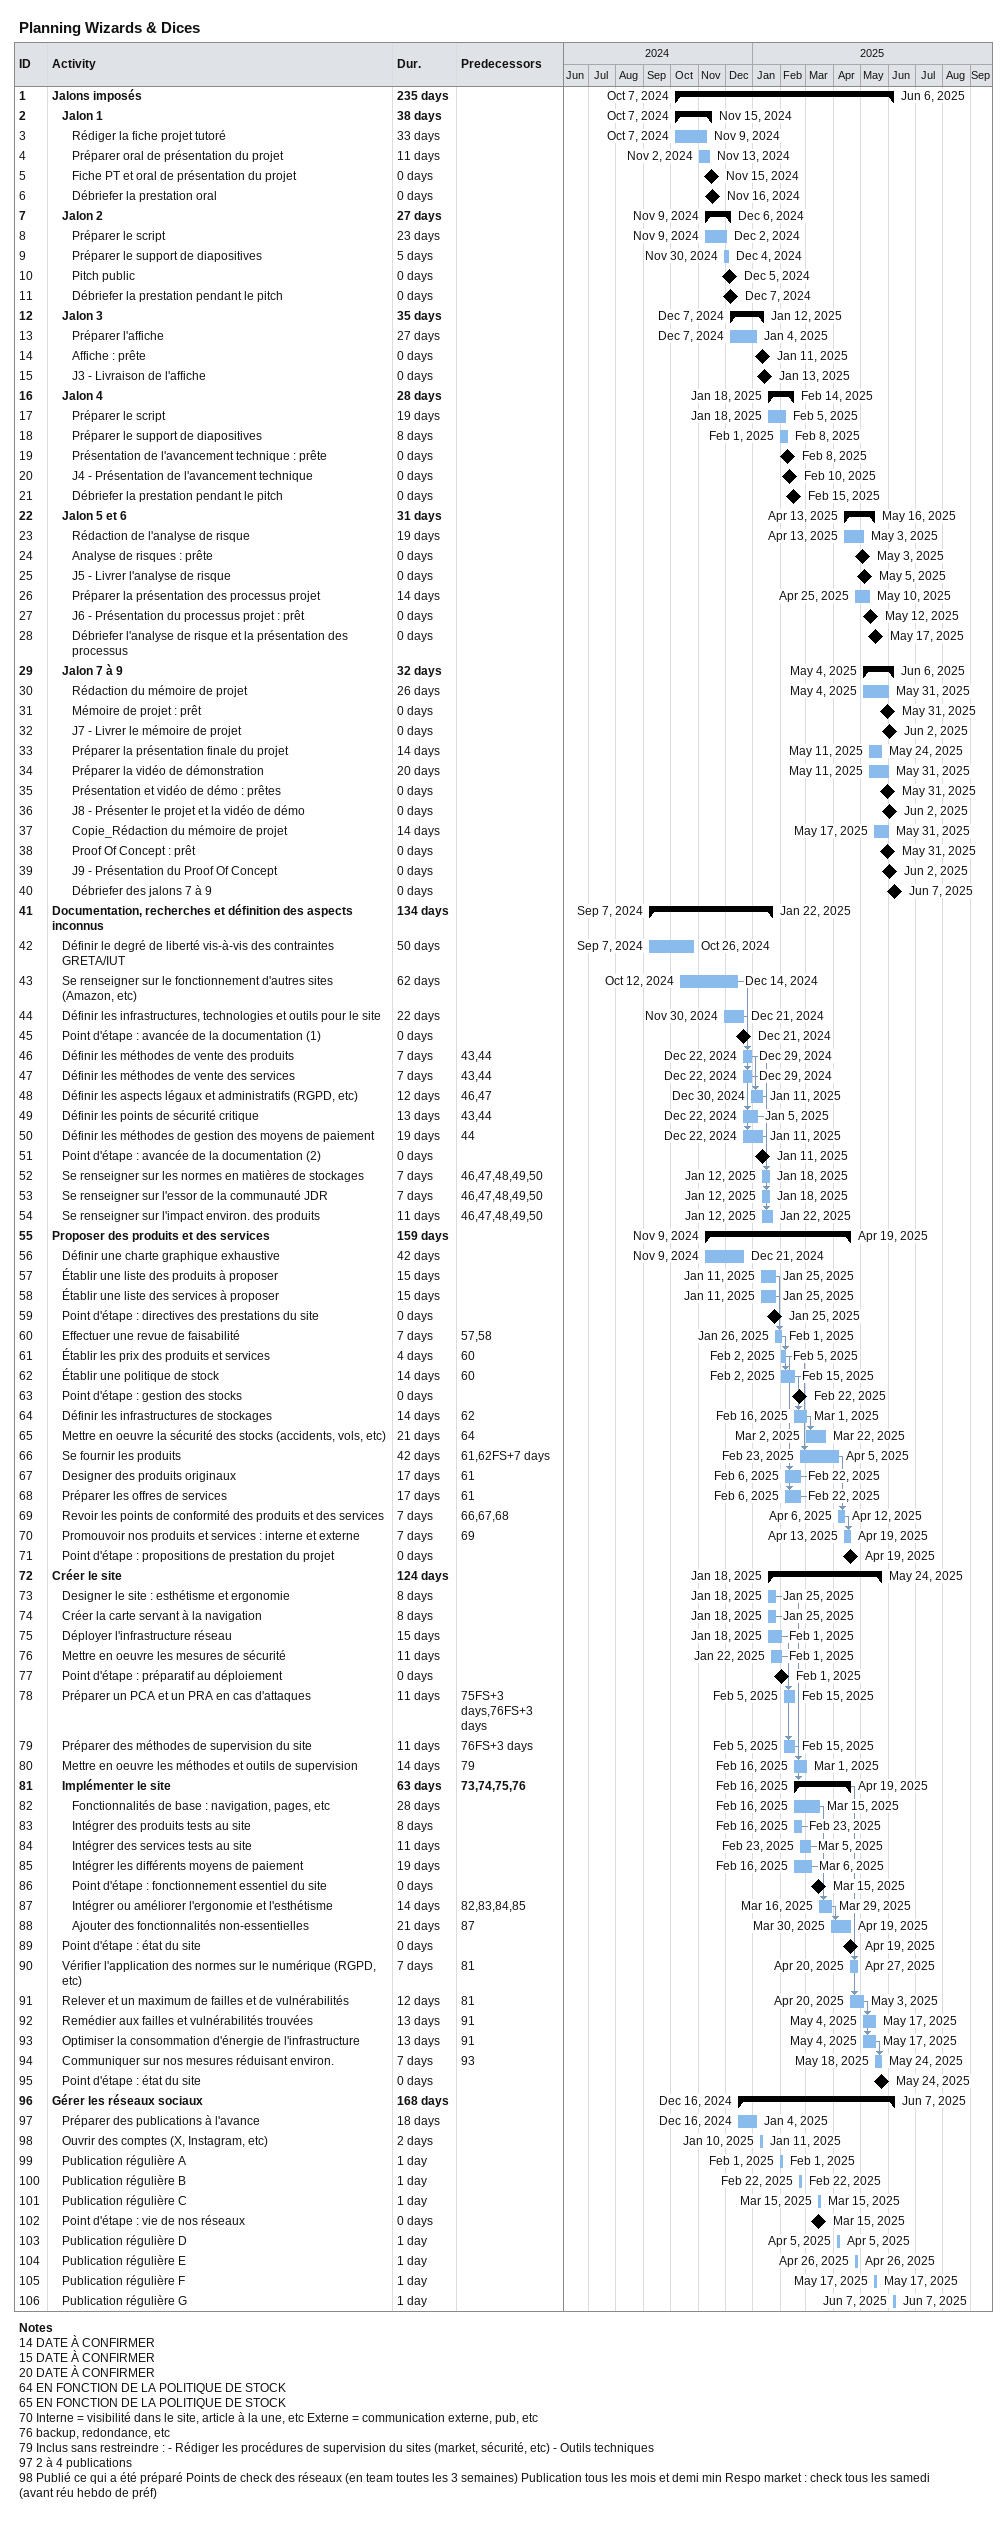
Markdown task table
Planning Wizards & Dices

| ID | Level | Task | Duration | Start | Finish | Predecessors |
|---|---|---|---|---|---|---|
| 1 | 1 | **Jalons imposés** | 235d | 2024-10-07 | 2025-06-06 |  |
| 2 | 2 | **Jalon 1** | 38d | 2024-10-07 | 2024-11-15 |  |
| 3 | 3 | Rédiger la fiche projet tutoré | 33d | 2024-10-07 | 2024-11-09 |  |
| 4 | 3 | Préparer oral de présentation du projet | 11d | 2024-11-02 | 2024-11-13 |  |
| 5 | 3 | Fiche PT et oral de présentation du projet | 0d | 2024-11-15 | 2024-11-15 |  |
| 6 | 3 | Débriefer la prestation oral | 0d | 2024-11-16 | 2024-11-16 |  |
| 7 | 2 | **Jalon 2** | 27d | 2024-11-09 | 2024-12-06 |  |
| 8 | 3 | Préparer le script | 23d | 2024-11-09 | 2024-12-02 |  |
| 9 | 3 | Préparer le support de diapositives | 5d | 2024-11-30 | 2024-12-04 |  |
| 10 | 3 | Pitch public | 0d | 2024-12-05 | 2024-12-05 |  |
| 11 | 3 | Débriefer la prestation pendant le pitch | 0d | 2024-12-07 | 2024-12-07 |  |
| 12 | 2 | **Jalon 3** | 35d | 2024-12-07 | 2025-01-12 |  |
| 13 | 3 | Préparer l'affiche | 27d | 2024-12-07 | 2025-01-04 |  |
| 14 | 3 | Affiche : prête | 0d | 2025-01-11 | 2025-01-11 |  |
| 15 | 3 | J3 - Livraison de l'affiche | 0d | 2025-01-13 | 2025-01-13 |  |
| 16 | 2 | **Jalon 4** | 28d | 2025-01-18 | 2025-02-14 |  |
| 17 | 3 | Préparer le script | 19d | 2025-01-18 | 2025-02-05 |  |
| 18 | 3 | Préparer le support de diapositives | 8d | 2025-02-01 | 2025-02-08 |  |
| 19 | 3 | Présentation de l'avancement technique : prête | 0d | 2025-02-08 | 2025-02-08 |  |
| 20 | 3 | J4 - Présentation de l'avancement technique | 0d | 2025-02-10 | 2025-02-10 |  |
| 21 | 3 | Débriefer la prestation pendant le pitch | 0d | 2025-02-15 | 2025-02-15 |  |
| 22 | 2 | **Jalon 5 et 6** | 31d | 2025-04-13 | 2025-05-16 |  |
| 23 | 3 | Rédaction de l'analyse de risque | 19d | 2025-04-13 | 2025-05-03 |  |
| 24 | 3 | Analyse de risques : prête | 0d | 2025-05-03 | 2025-05-03 |  |
| 25 | 3 | J5 - Livrer l'analyse de risque | 0d | 2025-05-05 | 2025-05-05 |  |
| 26 | 3 | Préparer la présentation des processus projet | 14d | 2025-04-25 | 2025-05-10 |  |
| 27 | 3 | J6 - Présentation du processus projet : prêt | 0d | 2025-05-12 | 2025-05-12 |  |
| 28 | 3 | Débriefer l'analyse de risque et la présentation des processus | 0d | 2025-05-17 | 2025-05-17 |  |
| 29 | 2 | **Jalon 7 à 9** | 32d | 2025-05-04 | 2025-06-06 |  |
| 30 | 3 | Rédaction du mémoire de projet | 26d | 2025-05-04 | 2025-05-31 |  |
| 31 | 3 | Mémoire de projet : prêt | 0d | 2025-05-31 | 2025-05-31 |  |
| 32 | 3 | J7 - Livrer le mémoire de projet | 0d | 2025-06-02 | 2025-06-02 |  |
| 33 | 3 | Préparer la présentation finale du projet | 14d | 2025-05-11 | 2025-05-24 |  |
| 34 | 3 | Préparer la vidéo de démonstration | 20d | 2025-05-11 | 2025-05-31 |  |
| 35 | 3 | Présentation et vidéo de démo : prêtes | 0d | 2025-05-31 | 2025-05-31 |  |
| 36 | 3 | J8 - Présenter le projet et la vidéo de démo | 0d | 2025-06-02 | 2025-06-02 |  |
| 37 | 3 | Copie_Rédaction du mémoire de projet | 14d | 2025-05-17 | 2025-05-31 |  |
| 38 | 3 | Proof Of Concept : prêt | 0d | 2025-05-31 | 2025-05-31 |  |
| 39 | 3 | J9 - Présentation du Proof Of Concept | 0d | 2025-06-02 | 2025-06-02 |  |
| 40 | 3 | Débriefer des jalons 7 à 9 | 0d | 2025-06-07 | 2025-06-07 |  |
| 41 | 1 | **Documentation, recherches et définition des aspects inconnus** | 134d | 2024-09-07 | 2025-01-22 |  |
| 42 | 2 | Définir le degré de liberté vis-à-vis des contraintes GRETA/IUT | 50d | 2024-09-07 | 2024-10-26 |  |
| 43 | 2 | Se renseigner sur le fonctionnement d'autres sites (Amazon, etc) | 62d | 2024-10-12 | 2024-12-14 |  |
| 44 | 2 | Définir les infrastructures, technologies et outils pour le site | 22d | 2024-11-30 | 2024-12-21 |  |
| 45 | 2 | Point d'étape : avancée de la documentation (1) | 0d | 2024-12-21 | 2024-12-21 |  |
| 46 | 2 | Définir les méthodes de vente des produits | 7d | 2024-12-22 | 2024-12-29 | 43, 44 |
| 47 | 2 | Définir les méthodes de vente des services | 7d | 2024-12-22 | 2024-12-29 | 43, 44 |
| 48 | 2 | Définir les aspects légaux et administratifs (RGPD, etc) | 12d | 2024-12-30 | 2025-01-11 | 46, 47 |
| 49 | 2 | Définir les points de sécurité critique | 13d | 2024-12-22 | 2025-01-05 | 43, 44 |
| 50 | 2 | Définir les méthodes de gestion des moyens de paiement | 19d | 2024-12-22 | 2025-01-11 | 44 |
| 51 | 2 | Point d'étape : avancée de la documentation (2) | 0d | 2025-01-11 | 2025-01-11 |  |
| 52 | 2 | Se renseigner sur les normes en matières de stockages | 7d | 2025-01-12 | 2025-01-18 | 46, 47, 48, 49, 50 |
| 53 | 2 | Se renseigner sur l'essor de la communauté JDR | 7d | 2025-01-12 | 2025-01-18 | 46, 47, 48, 49, 50 |
| 54 | 2 | Se renseigner sur l'impact environ. des produits | 11d | 2025-01-12 | 2025-01-22 | 46, 47, 48, 49, 50 |
| 55 | 1 | **Proposer des produits et des services** | 159d | 2024-11-09 | 2025-04-19 |  |
| 56 | 2 | Définir une charte graphique exhaustive | 42d | 2024-11-09 | 2024-12-21 |  |
| 57 | 2 | Établir une liste des produits à proposer | 15d | 2025-01-11 | 2025-01-25 |  |
| 58 | 2 | Établir une liste des services à proposer | 15d | 2025-01-11 | 2025-01-25 |  |
| 59 | 2 | Point d'étape : directives des prestations du site | 0d | 2025-01-25 | 2025-01-25 |  |
| 60 | 2 | Effectuer une revue de faisabilité | 7d | 2025-01-26 | 2025-02-01 | 57, 58 |
| 61 | 2 | Établir les prix des produits et services | 4d | 2025-02-02 | 2025-02-05 | 60 |
| 62 | 2 | Établir une politique de stock | 14d | 2025-02-02 | 2025-02-15 | 60 |
| 63 | 2 | Point d'étape : gestion des stocks | 0d | 2025-02-22 | 2025-02-22 |  |
| 64 | 2 | Définir les infrastructures de stockages | 14d | 2025-02-16 | 2025-03-01 | 62 |
| 65 | 2 | Mettre en oeuvre la sécurité des stocks (accidents, vols, etc) | 21d | 2025-03-02 | 2025-03-22 | 64 |
| 66 | 2 | Se fournir les produits | 42d | 2025-02-23 | 2025-04-05 | 61, 62FS+7d |
| 67 | 2 | Designer des produits originaux | 17d | 2025-02-06 | 2025-02-22 | 61 |
| 68 | 2 | Préparer les offres de services | 17d | 2025-02-06 | 2025-02-22 | 61 |
| 69 | 2 | Revoir les points de conformité des produits et des services | 7d | 2025-04-06 | 2025-04-12 | 66, 67, 68 |
| 70 | 2 | Promouvoir nos produits et services : interne et externe | 7d | 2025-04-13 | 2025-04-19 | 69 |
| 71 | 2 | Point d'étape : propositions de prestation du projet | 0d | 2025-04-19 | 2025-04-19 |  |
| 72 | 1 | **Créer le site** | 124d | 2025-01-18 | 2025-05-24 |  |
| 73 | 2 | Designer le site : esthétisme et ergonomie | 8d | 2025-01-18 | 2025-01-25 |  |
| 74 | 2 | Créer la carte servant à la navigation | 8d | 2025-01-18 | 2025-01-25 |  |
| 75 | 2 | Déployer l'infrastructure réseau | 15d | 2025-01-18 | 2025-02-01 |  |
| 76 | 2 | Mettre en oeuvre les mesures de sécurité | 11d | 2025-01-22 | 2025-02-01 |  |
| 77 | 2 | Point d'étape : préparatif au déploiement | 0d | 2025-02-01 | 2025-02-01 |  |
| 78 | 2 | Préparer un PCA et un PRA en cas d'attaques | 11d | 2025-02-05 | 2025-02-15 | 75FS+3d, 76FS+3d |
| 79 | 2 | Préparer des méthodes de supervision du site | 11d | 2025-02-05 | 2025-02-15 | 76FS+3d |
| 80 | 2 | Mettre en oeuvre les méthodes et outils de supervision | 14d | 2025-02-16 | 2025-03-01 | 79 |
| 81 | 2 | **Implémenter le site** | 63d | 2025-02-16 | 2025-04-19 | 73, 74, 75, 76 |
| 82 | 3 | Fonctionnalités de base : navigation, pages, etc | 28d | 2025-02-16 | 2025-03-15 |  |
| 83 | 3 | Intégrer des produits tests au site | 8d | 2025-02-16 | 2025-02-23 |  |
| 84 | 3 | Intégrer des services tests au site | 11d | 2025-02-23 | 2025-03-05 |  |
| 85 | 3 | Intégrer les différents moyens de paiement | 19d | 2025-02-16 | 2025-03-06 |  |
| 86 | 3 | Point d'étape : fonctionnement essentiel du site | 0d | 2025-03-15 | 2025-03-15 |  |
| 87 | 3 | Intégrer ou améliorer l'ergonomie et l'esthétisme | 14d | 2025-03-16 | 2025-03-29 | 82, 83, 84, 85 |
| 88 | 3 | Ajouter des fonctionnalités non-essentielles | 21d | 2025-03-30 | 2025-04-19 | 87 |
| 89 | 2 | Point d'étape : état du site | 0d | 2025-04-19 | 2025-04-19 |  |
| 90 | 2 | Vérifier l'application des normes sur le numérique (RGPD, etc) | 7d | 2025-04-20 | 2025-04-27 | 81 |
| 91 | 2 | Relever et un maximum de failles et de vulnérabilités | 12d | 2025-04-20 | 2025-05-03 | 81 |
| 92 | 2 | Remédier aux failles et vulnérabilités trouvées | 13d | 2025-05-04 | 2025-05-17 | 91 |
| 93 | 2 | Optimiser la consommation d'énergie de l'infrastructure | 13d | 2025-05-04 | 2025-05-17 | 91 |
| 94 | 2 | Communiquer sur nos mesures réduisant environ. | 7d | 2025-05-18 | 2025-05-24 | 93 |
| 95 | 2 | Point d'étape : état du site | 0d | 2025-05-24 | 2025-05-24 |  |
| 96 | 1 | **Gérer les réseaux sociaux** | 168d | 2024-12-16 | 2025-06-07 |  |
| 97 | 2 | Préparer des publications à l'avance | 18d | 2024-12-16 | 2025-01-04 |  |
| 98 | 2 | Ouvrir des comptes (X, Instagram, etc) | 2d | 2025-01-10 | 2025-01-11 |  |
| 99 | 2 | Publication régulière A | 1d | 2025-02-01 | 2025-02-01 |  |
| 100 | 2 | Publication régulière B | 1d | 2025-02-22 | 2025-02-22 |  |
| 101 | 2 | Publication régulière C | 1d | 2025-03-15 | 2025-03-15 |  |
| 102 | 2 | Point d'étape : vie de nos réseaux | 0d | 2025-03-15 | 2025-03-15 |  |
| 103 | 2 | Publication régulière D | 1d | 2025-04-05 | 2025-04-05 |  |
| 104 | 2 | Publication régulière E | 1d | 2025-04-26 | 2025-04-26 |  |
| 105 | 2 | Publication régulière F | 1d | 2025-05-17 | 2025-05-17 |  |
| 106 | 2 | Publication régulière G | 1d | 2025-06-07 | 2025-06-07 |  |

Notes
- 14: DATE À CONFIRMER
- 15: DATE À CONFIRMER
- 20: DATE À CONFIRMER
- 64: EN FONCTION DE LA POLITIQUE DE STOCK
- 65: EN FONCTION DE LA POLITIQUE DE STOCK
- 70: Interne = visibilité dans le site, article à la une, etc Externe = communication externe, pub, etc
- 76: backup, redondance, etc
- 79: Inclus sans restreindre : - Rédiger les procédures de supervision du sites (market, sécurité, etc) - Outils techniques
- 97: 2 à 4 publications
- 98: Publié ce qui a été préparé Points de check des réseaux (en team toutes les 3 semaines) Publication tous les mois et demi min Respo market : check tous les samedi (avant réu hebdo de préf)
